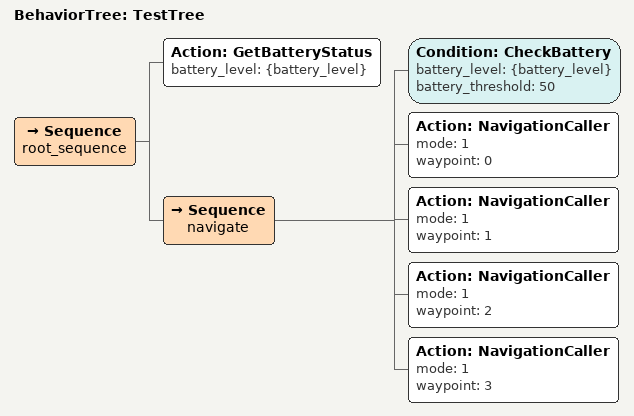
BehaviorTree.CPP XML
<root main_tree_to_execute = "TestTree" >
    <BehaviorTree ID="TestTree">
        <Sequence name="root_sequence">
            <Action ID="GetBatteryStatus" battery_level="{battery_level}" />
            <Sequence name="navigate">
                <Condition ID="CheckBattery" battery_level="{battery_level}" battery_threshold="50"/>
                <Action ID="NavigationCaller" mode="1" waypoint="0"/>
                <Action ID="NavigationCaller" mode="1" waypoint="1"/>
                <Action ID="NavigationCaller" mode="1" waypoint="2"/>
                <Action ID="NavigationCaller" mode="1" waypoint="3"/>
            </Sequence>
        </Sequence>
    </BehaviorTree>
</root>
